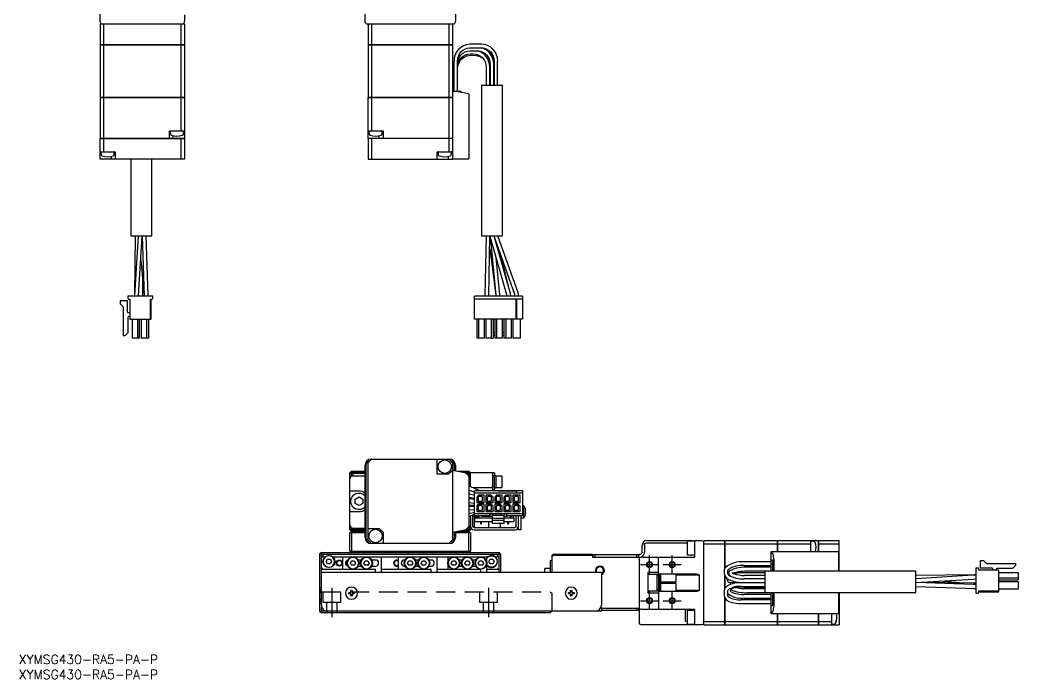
# Model space of a CAD drawing. Extents: x 0 to 722, y -8 to 440.
# Drawn here: x 0.4 to 331.9, y -8 to 210.8 of the extents above; entities that cross this region are included whole.
import ezdxf

# ---------------------------------------------------------------- set-up
doc = ezdxf.new("R2010")
doc.units = 0
doc.header["$LTSCALE"] = 0.5
doc.linetypes.add('CENTER', pattern=[50.8, 31.75, -6.35, 6.35, -6.35])
doc.linetypes.add('DASHED', pattern=[19.05, 12.7, -6.35])
for name, color, linetype in [('MSM_CENTER', 1, 'CENTER'), ('MSM_CONTINUOUS', 7, 'CONTINUOUS'), ('MSM_DASHED', 4, 'DASHED'), ('MSM_NARROW', 5, 'CONTINUOUS'), ('MSM_PART_NUMBER', 7, 'CONTINUOUS')]:
    doc.layers.add(name, color=color, linetype=linetype)
doc.styles.get("Standard").update_dxf_attribs({"font": 'txt.shx', "height": 1, "bigfont": 'bigfont.shx'})

msp = doc.modelspace()

# ---------------------------------------------------------------- linework, layer by layer
at = {"layer": 'MSM_CENTER'}
for p, q in [((206.5, 30), (212.5, 30)), ((209.5, 27), (209.5, 33)), ((214, 30), (220, 30)), ((217, 27), (217, 33)), ((104, 22.3), (104, 12.5)), ((156, 22.3), (156, 12.5)), ((209.5, 15), (209.5, 21)), ((217, 15), (217, 21)), ((206.5, 18), (212.5, 18)), ((214, 18), (220, 18))]:
    msp.add_line(p, q, dxfattribs=at)
at = {"layer": 'MSM_CONTINUOUS'}
for p, q in [((27, 210.57), (27, 230.07)), ((115, 210.57), (115, 224.57)), ((145, 224.57), (145, 210.57)), ((55, 212.57), (55, 210.57)), ((27, 209.57), (27, 202.58)), ((27, 209.57), (55, 209.57)), ((28.15, 209.57), (28.15, 202.58)), ((53.84, 209.57), (53.84, 202.58)), ((55, 209.57), (55, 202.58)), ((115.38, 209.57), (144.62, 209.57)), ((116, 209.57), (116, 202.58)), ((117.15, 209.57), (117.15, 202.58)), ((142.84, 209.57), (142.84, 202.58)), ((144, 209.57), (144, 202.58)), ((27, 202.58), (55, 202.58)), ((27, 202.57), (27, 185.08)), ((55, 202.57), (27, 202.57)), ((27.01, 202.57), (27.01, 202.58)), ((28.15, 202.57), (28.15, 185.08)), ((28.16, 202.57), (28.16, 202.58)), ((53.83, 202.57), (53.83, 202.58)), ((53.84, 202.57), (53.84, 185.08)), ((54.99, 202.57), (54.99, 202.58)), ((55, 202.57), (55, 185.08)), ((116, 202.58), (144, 202.58)), ((116, 202.57), (116, 185.08)), ((144, 202.57), (116, 202.57)), ((116.01, 202.57), (116.01, 202.58)), ((117.15, 202.57), (117.15, 185.08)), ((117.16, 202.57), (117.16, 202.58)), ((142.84, 202.57), (142.84, 202.58)), ((142.84, 202.57), (142.84, 185.08)), ((143.99, 202.57), (143.99, 202.58)), ((144, 202.57), (144, 164.57)), ((153.85, 202.77), (149.75, 202.77)), ((149.75, 201.57), (153.85, 201.57)), ((149.91, 200.57), (152.39, 200.57)), ((150.06, 199.57), (150.94, 199.57)), ((150.51, 199.1), (151.9, 198.97)), ((153.84, 201.56), (153.81, 201.57)), ((144.55, 197.17), (144.55, 187.17)), ((145.75, 187.17), (145.75, 197.17)), ((156.39, 196.88), (156.39, 196.91)), ((156.39, 196.91), (156.4, 196.88)), ((156.45, 196.17), (156.39, 196.88)), ((156.4, 196.88), (156.55, 195.67)), ((156.45, 189.17), (156.45, 196.17)), ((156.55, 196.17), (156.55, 189.17)), ((157.75, 189.17), (157.75, 196.17)), ((157.85, 197.17), (157.85, 189.17)), ((159.05, 189.17), (159.05, 197.17)), ((145.75, 194.69), (145.75, 194.93)), ((155.25, 195.17), (155.25, 189.17)), ((153.65, 189.17), (160.65, 189.17)), ((153.65, 189.17), (153.65, 139.17)), ((160.65, 139.17), (160.65, 189.17)), ((144, 187.17), (146.8, 187.17)), ((149.5, 186.31), (144.6, 187.17)), ((146.8, 187.17), (146.8, 186.78)), ((149.5, 186.31), (149.5, 164.67)), ((27, 185.08), (55, 185.08)), ((27, 185.07), (27, 171.47)), ((55, 185.07), (27, 185.07)), ((27.01, 185.07), (27.01, 185.08)), ((28.15, 185.07), (28.15, 171.47)), ((28.16, 185.07), (28.16, 185.08)), ((53.83, 185.07), (53.83, 185.08)), ((53.84, 185.07), (53.84, 173.97)), ((54.99, 185.07), (54.99, 185.08)), ((55, 185.07), (55, 171.47)), ((116, 185.08), (144, 185.08)), ((144, 185.07), (116, 185.07)), ((116, 171.47), (116, 185.07)), ((116.01, 185.07), (116.01, 185.08)), ((117.15, 185.07), (117.15, 173.97)), ((117.16, 185.07), (117.16, 185.08)), ((142.84, 185.07), (142.84, 185.08)), ((142.84, 185.07), (142.84, 171.47)), ((143.99, 185.07), (143.99, 185.08)), ((50, 171.47), (50, 173.97)), ((50, 173.97), (55, 173.97)), ((50.27, 173.75), (50.34, 172.98)), ((51.25, 171.47), (51.25, 172.4)), ((54.66, 172.98), (54.73, 173.75)), ((116, 173.97), (121, 173.97)), ((116.27, 173.75), (116.33, 172.98)), ((119.75, 171.47), (119.75, 172.4)), ((120.66, 172.98), (120.73, 173.75)), ((121, 173.97), (121, 171.47)), ((27, 171.47), (55, 171.47)), ((55, 171.46), (27, 171.46)), ((27, 164.57), (27, 171.46)), ((27.01, 171.47), (27.01, 171.46)), ((28.15, 171.46), (28.15, 167.07)), ((28.16, 171.47), (28.16, 171.46)), ((53.83, 171.47), (53.83, 171.46)), ((53.84, 171.46), (53.84, 164.57)), ((54.99, 171.47), (54.99, 171.46)), ((55, 171.46), (55, 164.57)), ((144, 171.47), (116, 171.47)), ((116, 171.46), (116, 164.57)), ((144, 171.46), (116, 171.46)), ((116.01, 171.47), (116.01, 171.46)), ((117.15, 171.46), (117.15, 164.57)), ((117.16, 171.47), (117.16, 171.46)), ((142.84, 171.47), (142.84, 171.46)), ((142.84, 171.46), (142.84, 167.07)), ((143.99, 171.47), (143.99, 171.46)), ((27, 167.07), (32, 167.07)), ((27.27, 166.86), (27.34, 166.09)), ((31.66, 166.09), (31.73, 166.86)), ((32, 167.07), (32, 164.57)), ((139, 164.57), (139, 167.07)), ((139, 167.07), (144, 167.07)), ((139.27, 166.86), (139.33, 166.09)), ((143.66, 166.09), (143.73, 166.86)), ((55, 164.57), (27, 164.57)), ((30.75, 164.57), (30.75, 165.51)), ((37.23, 164.57), (37.23, 139.17)), ((44.23, 139.17), (44.23, 164.57)), ((116, 164.57), (144, 164.57)), ((142.75, 164.57), (142.75, 165.51)), ((144, 164.67), (149.5, 164.67)), ((37.23, 139.17), (44.23, 139.17)), ((38.6, 139.17), (38.45, 119.5)), ((39.7, 139.17), (38.46, 119.37)), ((39.76, 119.29), (41, 139.15)), ((41, 139.17), (41.65, 119.24)), ((42.94, 119.29), (42.3, 139.17)), ((153.65, 139.17), (160.65, 139.17)), ((155.2, 139.17), (154.8, 119.28)), ((156.1, 119.25), (156.5, 139.17)), ((156.5, 139.08), (162.03, 119.66)), ((156.51, 139.05), (158.47, 119.45)), ((157.76, 139.17), (164.65, 119.77)), ((163.28, 120.02), (158.09, 138.23)), ((165.87, 120.2), (159.14, 139.17)), ((156.41, 134.87), (158.46, 119.41)), ((40.49, 131.02), (41.62, 119.45)), ((159.76, 119.58), (158.52, 131.99)), ((163.33, 119.93), (160.22, 132.24)), ((41.11, 124.69), (41.14, 119.84)), ((38.45, 119.5), (38.45, 119.17)), ((38.46, 119.37), (38.45, 119.17)), ((39.76, 119.17), (39.8, 119.95)), ((41.14, 119.84), (41.15, 119.17)), ((41.62, 119.45), (41.64, 119.17)), ((158.47, 119.45), (158.49, 119.17)), ((159.79, 119.17), (159.76, 119.58)), ((162.03, 119.66), (162.14, 119.17)), ((163.45, 119.17), (163.28, 120.02)), ((163.46, 119.17), (163.33, 119.93)), ((164.64, 119.77), (164.81, 119.17)), ((164.65, 119.77), (164.81, 119.17)), ((166.13, 119.17), (165.87, 120.2)), ((33.62, 117.62), (33.62, 116.62)), ((36.15, 117.62), (33.62, 117.62)), ((33.62, 116.62), (34.64, 115.6)), ((36.15, 113.77), (36.15, 117.62)), ((36.19, 119.17), (36.19, 118.45)), ((44.47, 119.17), (36.19, 119.17)), ((36.49, 118.15), (36.9, 118.15)), ((36.9, 118.15), (36.9, 111.52)), ((39.75, 119.17), (39.76, 119.29)), ((41.65, 119.24), (41.65, 119.17)), ((42.95, 119.17), (42.94, 119.29)), ((43.76, 111.52), (43.76, 118.15)), ((43.76, 118.15), (44.17, 118.15)), ((44.01, 111.52), (44.01, 118.15)), ((44.47, 118.45), (44.47, 119.17)), ((167.25, 119.17), (151.4, 119.17)), ((151.4, 111.52), (151.4, 119.17)), ((167.25, 118.15), (151.4, 118.15)), ((154.8, 119.28), (154.8, 119.17)), ((156.1, 119.17), (156.1, 119.32)), ((156.1, 119.17), (156.1, 119.25)), ((165.17, 111.52), (165.17, 118.15)), ((165.47, 111.52), (165.47, 118.15)), ((167.25, 119.17), (167.25, 111.52)), ((34.64, 115.6), (34.64, 106.06)), ((36.9, 113.62), (36.3, 113.62)), ((36.34, 107.06), (36.34, 112.19)), ((36.62, 112.47), (36.9, 112.47)), ((36.9, 111.52), (44.01, 111.52)), ((37.63, 111.52), (37.63, 105.17)), ((39.43, 111.52), (39.43, 105.17)), ((40.03, 111.52), (40.03, 105.17)), ((40.63, 111.52), (40.63, 105.17)), ((42.43, 111.52), (42.43, 105.17)), ((43.03, 111.52), (43.03, 105.17)), ((167.25, 111.52), (151.4, 111.52)), ((152.12, 111.52), (152.12, 105.17)), ((152.72, 111.52), (152.72, 105.17)), ((154.52, 111.52), (154.52, 105.17)), ((155.12, 111.52), (155.12, 105.17)), ((156.92, 111.52), (156.92, 105.17)), ((157.52, 111.52), (157.52, 105.17)), ((158.12, 111.52), (158.12, 105.17)), ((158.72, 111.52), (158.72, 105.17)), ((160.52, 111.52), (160.52, 105.17)), ((161.12, 111.52), (161.12, 105.17)), ((161.72, 111.52), (161.72, 105.17)), ((163.52, 111.52), (163.52, 105.17)), ((164.12, 111.52), (164.12, 105.17)), ((166.52, 111.52), (166.52, 105.17)), ((35.34, 106.06), (36.34, 107.06)), ((158.12, 107.06), (157.52, 107.06)), ((161.12, 107.06), (160.52, 107.06)), ((34.64, 106.06), (35.34, 106.06)), ((40.03, 105.17), (37.63, 105.17)), ((43.03, 105.17), (40.63, 105.17)), ((152.72, 105.17), (152.12, 105.17)), ((154.52, 105.17), (152.72, 105.17)), ((156.92, 105.17), (155.12, 105.17)), ((156.92, 105.17), (157.52, 105.17)), ((158.12, 106.06), (157.52, 106.06)), ((158.72, 105.17), (158.12, 105.17)), ((160.52, 105.17), (158.72, 105.17)), ((161.12, 106.06), (160.52, 106.06)), ((161.72, 105.17), (161.12, 105.17)), ((163.52, 105.17), (161.72, 105.17)), ((166.52, 105.17), (164.12, 105.17)), ((115, 39), (115, 63)), ((115.38, 39), (115.38, 63)), ((116, 38.15), (116, 63.85)), ((117, 65), (143, 65)), ((139, 60), (139, 65)), ((144, 63.85), (144, 38.15)), ((144.62, 63), (144.62, 61.19)), ((145, 63), (145, 61.12)), ((110, 60.5), (110.5, 61)), ((110.5, 60.5), (110, 60)), ((110, 41.5), (110, 60.5)), ((110.25, 60.75), (110.5, 60.5)), ((110.5, 61), (115, 61)), ((115, 60.5), (110.5, 60.5)), ((110.5, 59.5), (110.5, 60.3)), ((110.5, 60.3), (115, 60.3)), ((111, 60.3), (111, 59.5)), ((142.75, 60), (139, 60)), ((144, 61.3), (148.01, 60.59)), ((145.7, 61), (149.5, 61)), ((149.5, 60.5), (148.34, 60.5)), ((148.72, 60.3), (149.5, 60.3)), ((149, 60.06), (149, 60.3)), ((149.5, 61), (150, 60.5)), ((149.5, 60.5), (149.75, 60.75)), ((150, 60), (149.5, 60.5)), ((149.5, 60.3), (149.5, 59.5)), ((158, 60.5), (150, 60.5)), ((150, 55.89), (150, 60.5)), ((157.5, 55.5), (157.5, 60.5)), ((158, 60.5), (158, 59.5)), ((110, 59.5), (111, 59.5)), ((111, 59.5), (115, 59.5)), ((149.36, 59.5), (150, 59.5)), ((149.5, 58.82), (149.5, 43.18)), ((158, 59.5), (157.5, 59.5)), ((158, 54.47), (158, 59.5)), ((158.5, 59.5), (158, 59.5)), ((158.5, 59.5), (158.5, 55.5)), ((158.5, 59.5), (158.5, 55.5)), ((158.5, 59.4), (158.5, 55.6)), ((160.5, 59.4), (158.5, 59.4)), ((160.5, 55.6), (160.5, 59.4)), ((110, 54.5), (113, 54.5)), ((149.5, 56.1), (153.35, 54.47)), ((149.5, 54.73), (151.4, 54.12)), ((149.5, 53.48), (151.4, 53.11)), ((149.52, 54.79), (150.13, 54.53)), ((150, 54.57), (150, 54.59)), ((157.5, 55.5), (150.92, 55.5)), ((167.25, 54.47), (151.4, 54.47)), ((151.4, 46.19), (151.4, 54.47)), ((165.17, 53.76), (151.4, 53.76)), ((157.5, 56), (157, 55.5)), ((157.5, 54.47), (157.5, 55.5)), ((158, 55.5), (158.5, 55.5)), ((158.5, 55.6), (160.5, 55.6)), ((159.3, 54.47), (159.3, 54.5)), ((159.3, 54.5), (165.6, 54.5)), ((165.17, 53.76), (165.17, 53.86)), ((165.47, 53.86), (165.47, 53.76)), ((167.25, 53.76), (165.47, 53.76)), ((167.25, 54.47), (167.25, 46.19)), ((111.75, 51.72), (113, 52.44)), ((111.75, 50.28), (111.75, 51.72)), ((113, 49.56), (111.75, 50.28)), ((113, 52.44), (114.25, 51.72)), ((114.25, 50.28), (113, 49.56)), ((114.25, 51.72), (114.25, 50.28)), ((151.4, 51.89), (149.5, 52.26)), ((151.4, 51.6), (149.5, 51.88)), ((149.5, 50.66), (151.4, 50.39)), ((150, 52.16), (150, 51.8)), ((152.72, 53.03), (152.12, 52.43)), ((152.12, 52.43), (152.12, 50.63)), ((152.12, 50.63), (154.52, 50.63)), ((152.12, 49.43), (152.72, 50.03)), ((152.78, 52.58), (152.53, 52.33)), ((152.53, 52.33), (152.53, 51.08)), ((152.53, 51.08), (154, 51.08)), ((154.52, 53.03), (152.72, 53.03)), ((154.52, 50.03), (152.72, 50.03)), ((153.75, 52.58), (152.78, 52.58)), ((154, 52.33), (153.75, 52.58)), ((154, 51.08), (154, 52.33)), ((154.52, 50.63), (154.52, 53.03)), ((154.52, 47.63), (154.52, 50.03)), ((155.12, 53.03), (155.12, 50.63)), ((156.92, 53.03), (155.12, 53.03)), ((155.12, 50.63), (157.52, 50.63)), ((155.12, 50.03), (155.12, 47.63)), ((156.92, 50.03), (155.12, 50.03)), ((155.78, 52.58), (155.53, 52.33)), ((155.53, 52.33), (155.53, 51.08)), ((155.53, 51.08), (157, 51.08)), ((156.75, 52.58), (155.78, 52.58)), ((157, 52.33), (156.75, 52.58)), ((156.92, 53.03), (157.52, 52.43)), ((157.52, 49.43), (156.92, 50.03)), ((157, 51.08), (157, 52.33)), ((157.52, 50.63), (157.52, 52.43)), ((158.72, 53.03), (158.12, 52.43)), ((158.12, 52.43), (158.12, 50.63)), ((158.12, 50.63), (160.52, 50.63)), ((158.12, 50.03), (158.12, 47.63)), ((159.92, 50.03), (158.12, 50.03)), ((158.78, 52.58), (158.53, 52.33)), ((158.53, 52.33), (158.53, 51.08)), ((158.53, 51.08), (160, 51.08)), ((160.52, 53.03), (158.72, 53.03)), ((159.75, 52.58), (158.78, 52.58)), ((160, 52.33), (159.75, 52.58)), ((160.52, 49.43), (159.92, 50.03)), ((160, 51.08), (160, 52.33)), ((160.52, 50.63), (160.52, 53.03)), ((161.72, 53.03), (161.12, 52.43)), ((161.12, 52.43), (161.12, 50.63)), ((161.12, 50.63), (163.52, 50.63)), ((161.12, 50.03), (161.12, 47.63)), ((162.92, 50.03), (161.12, 50.03)), ((161.78, 52.58), (161.53, 52.33)), ((161.53, 52.33), (161.53, 51.08)), ((161.53, 51.08), (163, 51.08)), ((163.52, 53.03), (161.72, 53.03)), ((162.75, 52.58), (161.78, 52.58)), ((163, 52.33), (162.75, 52.58)), ((163.52, 49.43), (162.92, 50.03)), ((163, 51.08), (163, 52.33)), ((163.52, 50.63), (163.52, 53.03)), ((164.12, 53.03), (164.12, 50.63)), ((166.52, 53.03), (164.12, 53.03)), ((164.12, 50.63), (166.52, 50.63)), ((164.12, 50.03), (164.12, 47.63)), ((165.92, 50.03), (164.12, 50.03)), ((164.78, 52.58), (164.53, 52.33)), ((164.53, 52.33), (164.53, 51.08)), ((164.53, 51.08), (166, 51.08)), ((165.75, 52.58), (164.78, 52.58)), ((166, 52.33), (165.75, 52.58)), ((166.52, 49.43), (165.92, 50.03)), ((166, 51.08), (166, 52.33)), ((166.52, 50.63), (166.52, 53.03)), ((113, 47.5), (110, 47.5)), ((151.4, 49.63), (149.5, 49.59)), ((149.5, 49.27), (151.4, 49.43)), ((151.4, 48.22), (149.5, 48.06)), ((151.4, 47.25), (149.5, 46.83)), ((151.4, 46.7), (149.5, 45.9)), ((150, 49.6), (150, 49.31)), ((150.8, 42.7), (150.8, 46.45)), ((151.3, 46.5), (150.92, 46.5)), ((151.3, 46.5), (151.3, 42.5)), ((167.25, 46.9), (151.4, 46.9)), ((152.12, 49.43), (152.12, 47.63)), ((152.12, 47.63), (154.52, 47.63)), ((152.78, 49.58), (152.53, 49.33)), ((152.53, 49.33), (152.53, 48.08)), ((152.53, 48.08), (154, 48.08)), ((153.75, 49.58), (152.78, 49.58)), ((154, 49.33), (153.75, 49.58)), ((154, 48.08), (154, 49.33)), ((155.12, 47.63), (157.52, 47.63)), ((155.78, 49.58), (155.53, 49.33)), ((155.53, 49.33), (155.53, 48.08)), ((155.53, 48.08), (157, 48.08)), ((156.75, 49.58), (155.78, 49.58)), ((156.59, 46.19), (156.59, 46.9)), ((157, 49.33), (156.75, 49.58)), ((157, 48.08), (157, 49.33)), ((157.39, 43.62), (157.39, 46.65)), ((157.52, 47.63), (157.52, 49.43)), ((158.12, 47.63), (160.52, 47.63)), ((158.49, 46.34), (158.49, 46.9)), ((158.78, 49.58), (158.53, 49.33)), ((158.53, 49.33), (158.53, 48.08)), ((158.53, 48.08), (160, 48.08)), ((159.75, 49.58), (158.78, 49.58)), ((160, 49.33), (159.75, 49.58)), ((160, 48.08), (160, 49.33)), ((160.14, 46.34), (160.14, 46.9)), ((160.52, 47.63), (160.52, 49.43)), ((161.12, 47.63), (163.52, 47.63)), ((161.25, 43.62), (161.25, 46.65)), ((161.78, 49.58), (161.53, 49.33)), ((161.53, 49.33), (161.53, 48.08)), ((161.53, 48.08), (163, 48.08)), ((162.75, 49.58), (161.78, 49.58)), ((162.05, 46.19), (162.05, 46.9)), ((163, 49.33), (162.75, 49.58)), ((163, 48.08), (163, 49.33)), ((163.52, 47.63), (163.52, 49.43)), ((164.12, 47.63), (166.52, 47.63)), ((164.78, 49.58), (164.53, 49.33)), ((164.53, 49.33), (164.53, 48.08)), ((164.53, 48.08), (166, 48.08)), ((165.75, 49.58), (164.78, 49.58)), ((166, 49.33), (165.75, 49.58)), ((166, 48.08), (166, 49.33)), ((166.52, 47.63), (166.52, 49.43)), ((167.7, 49.5), (167.25, 49.5)), ((167.7, 45.5), (167.7, 49.5)), ((168.25, 48.43), (168.25, 48.45)), ((168.25, 47.7), (168.39, 47.7)), ((168.25, 47.3), (168.25, 47.7)), ((168.39, 47.3), (168.25, 47.3)), ((168.25, 46.55), (168.25, 46.57)), ((150, 46.11), (150, 41.5)), ((156.59, 46.19), (151.4, 46.19)), ((151.5, 44.3), (151.5, 45.5)), ((151.5, 45.5), (157.39, 45.5)), ((151.5, 44.3), (157.39, 44.3)), ((151.75, 45.5), (151.75, 46.19)), ((152.29, 45.5), (152.29, 46.05)), ((152.29, 46.05), (152.52, 46.05)), ((152.52, 45.5), (152.52, 46.19)), ((152.75, 46.19), (152.75, 45.5)), ((153.37, 44.3), (153.37, 43.5)), ((153.37, 43.5), (153.62, 43.5)), ((153.62, 44.3), (153.62, 43.5)), ((153.75, 46), (153.75, 46.19)), ((157.39, 46), (153.75, 46)), ((156, 44.3), (156, 42.3)), ((161.25, 46.34), (157.39, 46.34)), ((161.25, 45.34), (157.39, 45.34)), ((161.25, 44.64), (157.39, 44.64)), ((161.25, 43.62), (157.39, 43.62)), ((160, 42.3), (160, 43.62)), ((162.25, 46), (161.25, 46)), ((161.25, 45.5), (164.5, 45.5)), ((161.25, 44.3), (164.5, 44.3)), ((167.25, 46.19), (162.05, 46.19)), ((162.25, 46.19), (162.25, 46)), ((162.37, 44.3), (162.37, 43.5)), ((162.37, 43.5), (162.62, 43.5)), ((162.62, 44.3), (162.62, 43.5)), ((163.25, 46.19), (163.25, 45.5)), ((163.25, 46.05), (163.7, 46.05)), ((163.7, 45.5), (163.7, 46.05)), ((164.25, 46.19), (164.25, 45.5)), ((164.5, 44.3), (164.5, 45.5)), ((165.2, 42.7), (165.2, 46.19)), ((166, 41.5), (166, 46.19)), ((166.8, 46.19), (166.8, 41.5)), ((166.8, 45.5), (167.7, 45.5)), ((110, 42.5), (110.2, 42.5)), ((110, 42), (110.5, 41.5)), ((110.5, 41), (110, 41.5)), ((110, 40.5), (110.5, 41)), ((115, 40.5), (110, 40.5)), ((110, 34.5), (110, 40.5)), ((110.5, 41.5), (110.25, 41.25)), ((110.5, 41.7), (110.5, 42.23)), ((115, 41.7), (110.5, 41.7)), ((110.5, 41.5), (115, 41.5)), ((110.5, 40.5), (110.7, 41)), ((115, 41), (110.5, 41)), ((110.5, 40.5), (110.5, 34.5)), ((111, 42.1), (111, 41.7)), ((111, 42.1), (115, 42.1)), ((116, 42), (119.75, 42)), ((121, 40.75), (121, 37)), ((148.01, 41.41), (144, 40.7)), ((144.62, 40.81), (144.62, 39)), ((145, 40.88), (145, 39)), ((150, 40.5), (145, 40.5)), ((149.5, 41), (145.7, 41)), ((148.34, 41.5), (149.5, 41.5)), ((149.5, 41.7), (148.72, 41.7)), ((149, 41.7), (149, 41.94)), ((149.5, 40.5), (149.29, 41)), ((149.5, 42.23), (149.5, 41.7)), ((149.5, 41.5), (150, 42)), ((149.75, 41.25), (149.5, 41.5)), ((150, 41.5), (149.5, 41)), ((149.5, 41), (150, 40.5)), ((149.5, 34.5), (149.5, 40.5)), ((149.8, 42.5), (150, 42.5)), ((150, 40.5), (150, 34.5)), ((150.85, 42.5), (151.3, 42.5)), ((151.2, 42.3), (164.8, 42.3)), ((151.2, 41.5), (164.8, 41.5)), ((166.8, 41.5), (166, 41.5)), ((143, 37), (117, 37)), ((208.6, 38), (223.8, 38)), ((208.6, 37.2), (222, 37.2)), ((222, 37.75), (222, 33.25)), ((224.5, 37.75), (222, 37.75)), ((223.3, 37.75), (223.3, 38)), ((223.8, 38), (223.8, 37.75)), ((224.5, 38), (226.5, 38)), ((224.5, 32.5), (224.5, 38)), ((227.5, 38), (234.49, 38)), ((227.5, 10), (227.5, 38)), ((227.5, 36.85), (234.49, 36.85)), ((234.49, 28.71), (234.49, 38)), ((234.5, 37.99), (234.49, 37.99)), ((234.5, 36.85), (234.49, 36.85)), ((234.5, 38), (251.99, 38)), ((234.5, 38), (234.5, 28.73)), ((234.5, 36.85), (251.99, 36.85)), ((251.99, 34.3), (251.99, 38)), ((252, 37.99), (251.99, 37.99)), ((252, 36.85), (251.99, 36.85)), ((252, 38), (265.6, 38)), ((252, 38), (252, 34.3)), ((252, 36.85), (263.1, 36.85)), ((263.1, 34.3), (263.1, 38)), ((264.08, 37.66), (263.32, 37.73)), ((265.6, 34.3), (265.6, 38)), ((265.6, 37.99), (265.61, 37.99)), ((265.6, 36.85), (265.61, 36.85)), ((265.61, 38), (272.5, 38)), ((265.61, 38), (265.61, 34.3)), ((265.61, 36.85), (272.5, 36.85)), ((272.5, 27.77), (272.5, 38)), ((100, 33.5), (100.25, 33.75)), ((100, 22), (100, 33.5)), ((100.5, 34), (100.25, 33.75)), ((100.25, 33.75), (100.5, 33.5)), ((100.5, 34), (159.5, 34)), ((100.5, 16.5), (100.5, 33.5)), ((100.5, 33.5), (159.5, 33.5)), ((101, 33.5), (101, 32.5)), ((110, 34.5), (150, 34.5)), ((110, 34.5), (110.5, 34)), ((110.5, 34.5), (110.7, 34)), ((120, 34), (120.3, 34.3)), ((139.7, 34.3), (120.3, 34.3)), ((139.7, 34.3), (140, 34)), ((149.5, 34.5), (149.29, 34)), ((150, 34.5), (149.5, 34)), ((159, 32.5), (159, 33.5)), ((160, 33.5), (159.5, 34)), ((159.5, 33.5), (159.75, 33.75)), ((159.5, 27.5), (159.5, 33.5)), ((160, 33.5), (160, 27.5)), ((177, 33), (177.5, 33.5)), ((177.5, 33.5), (190.5, 33.5)), ((178.11, 33.5), (177.61, 33)), ((190.5, 33.5), (190.5, 32.5)), ((190.8, 32.5), (190.8, 33.3)), ((190.8, 33.3), (206.2, 33.3)), ((191.3, 33.3), (191.3, 32.5)), ((205.3, 32.5), (205.3, 33.3)), ((205.8, 33.3), (205.8, 32.5)), ((207, 34.1), (207, 36.4)), ((207.8, 36.4), (207.8, 34.1)), ((222, 33.25), (224.5, 33.25)), ((249.9, 34.3), (272.4, 34.3)), ((249.9, 27.77), (249.9, 34.3)), ((249.9, 34.19), (250.5, 33.59)), ((272.4, 27.77), (272.4, 34.3)), ((101.68, 32.5), (100.5, 32.5)), ((102.13, 31), (102.56, 31.75)), ((102.56, 30.25), (102.13, 31)), ((102.56, 31.75), (103.43, 31.75)), ((103.43, 30.25), (102.56, 30.25)), ((103.43, 31.75), (103.86, 31)), ((103.86, 31), (103.43, 30.25)), ((155.68, 32.5), (104.32, 32.5)), ((107.5, 32.5), (107.5, 28.5)), ((110.13, 30.5), (110.56, 31.25)), ((110.56, 29.75), (110.13, 30.5)), ((110.56, 31.25), (111.43, 31.25)), ((111.43, 31.25), (111.86, 30.5)), ((111.86, 30.5), (111.43, 29.75)), ((113.77, 31.5), (112.73, 31.5)), ((114.63, 30.5), (115.06, 31.25)), ((115.06, 29.75), (114.63, 30.5)), ((115.06, 31.25), (115.93, 31.25)), ((115.93, 31.25), (116.36, 30.5)), ((116.36, 30.5), (115.93, 29.75)), ((118.5, 31.5), (117.23, 31.5)), ((120.5, 27.5), (120.5, 32.5)), ((126, 32.5), (126, 28.5)), ((128.27, 31.5), (128, 31.5)), ((129.13, 30.5), (129.56, 31.25)), ((129.56, 29.75), (129.13, 30.5)), ((129.56, 31.25), (130.43, 31.25)), ((130.43, 31.25), (130.86, 30.5)), ((130.86, 30.5), (130.43, 29.75)), ((132.77, 31.5), (131.73, 31.5)), ((133.63, 30.5), (134.06, 31.25)), ((134.06, 29.75), (133.63, 30.5)), ((134.06, 31.25), (134.93, 31.25)), ((134.93, 31.25), (135.36, 30.5)), ((135.36, 30.5), (134.93, 29.75)), ((137, 31.5), (136.23, 31.5)), ((139, 27.5), (139, 32.5)), ((142.5, 32.5), (142.5, 28.5)), ((143.63, 30.5), (144.06, 31.25)), ((144.06, 29.75), (143.63, 30.5)), ((144.06, 31.25), (144.93, 31.25)), ((144.93, 31.25), (145.36, 30.5)), ((145.36, 30.5), (144.93, 29.75)), ((147.27, 31.5), (146.23, 31.5)), ((148.13, 30.5), (148.56, 31.25)), ((148.56, 29.75), (148.13, 30.5)), ((148.56, 31.25), (149.43, 31.25)), ((149.43, 31.25), (149.86, 30.5)), ((149.86, 30.5), (149.43, 29.75)), ((151.77, 31.5), (150.73, 31.5)), ((152.63, 30.5), (153.06, 31.25)), ((153.06, 29.75), (152.63, 30.5)), ((153.06, 31.25), (153.93, 31.25)), ((153.93, 31.25), (154.36, 30.5)), ((154.36, 30.5), (153.93, 29.75)), ((155.5, 27.5), (155.5, 32.5)), ((156.13, 31), (156.56, 31.75)), ((156.56, 30.25), (156.13, 31)), ((156.56, 31.75), (157.43, 31.75)), ((157.43, 30.25), (156.56, 30.25)), ((157.43, 31.75), (157.86, 31)), ((157.86, 31), (157.43, 30.25)), ((159.5, 32.5), (158.32, 32.5)), ((176.5, 31.25), (176.5, 27.5)), ((177, 31.25), (176.5, 31.25)), ((177, 33), (177, 27.5)), ((177.61, 33), (177, 32.69)), ((190.5, 33), (177.61, 33)), ((190.5, 32.5), (206.2, 32.5)), ((206, 32.5), (206, 15.5)), ((207, 32.5), (224.5, 32.5)), ((212.5, 26.87), (212.5, 32.5)), ((249.9, 30.9), (240.9, 30.9)), ((249.9, 31.6), (250.29, 31.6)), ((250.29, 31.6), (250.29, 27.77)), ((250.76, 31.82), (250.76, 27.77)), ((319.45, 28.85), (319.45, 31.38)), ((319.45, 31.38), (320.45, 31.38)), ((320.45, 31.38), (321.47, 30.36)), ((321.47, 30.36), (331.01, 30.36)), ((331.01, 30.36), (331.01, 29.66)), ((101, 28.5), (100.5, 29)), ((100.5, 28.5), (118.5, 28.5)), ((100.5, 27.5), (193.5, 27.5)), ((111.43, 29.75), (110.56, 29.75)), ((112.73, 29.5), (113.77, 29.5)), ((115.93, 29.75), (115.06, 29.75)), ((117.23, 29.5), (118.5, 29.5)), ((118.5, 27.5), (118.5, 28.5)), ((120.5, 28.5), (137, 28.5)), ((128, 29.5), (128.27, 29.5)), ((130.43, 29.75), (129.56, 29.75)), ((131.73, 29.5), (132.77, 29.5)), ((134.93, 29.75), (134.06, 29.75)), ((136.23, 29.5), (137, 29.5)), ((137, 27.5), (137, 28.5)), ((139, 28.5), (153.5, 28.5)), ((144.93, 29.75), (144.06, 29.75)), ((146.23, 29.5), (147.27, 29.5)), ((149.43, 29.75), (148.56, 29.75)), ((150.73, 29.5), (151.77, 29.5)), ((153.93, 29.75), (153.06, 29.75)), ((153.5, 27.5), (153.5, 28.5)), ((155.5, 28.5), (159.5, 28.5)), ((159.5, 29), (159, 28.5)), ((174.7, 27.5), (174.7, 28.75)), ((176.5, 28.75), (174.7, 28.75)), ((193.5, 27.5), (193.5, 16.5)), ((209, 27.5), (212.5, 27.5)), ((209, 20.5), (209, 27.5)), ((212, 26.75), (209, 26.75)), ((212, 21.25), (212, 26.75)), ((212.5, 26.87), (212.59, 26.87)), ((212.51, 26.85), (212.59, 26.87)), ((212.6, 21.12), (212.6, 26.88)), ((212.8, 26.9), (225.2, 26.9)), ((213.1, 26.9), (213.1, 24.25)), ((218.3, 24.25), (218.3, 26.9)), ((234.3, 27.95), (234.3, 27)), ((235.5, 26.98), (235.5, 27.95)), ((235.82, 26.96), (235.83, 26.92)), ((235.83, 26.92), (235.91, 26.72)), ((237.02, 27.17), (236.96, 27.33)), ((240.9, 29.7), (249.9, 29.7)), ((247.9, 27.3), (242.36, 27.3)), ((249.9, 29.1), (242.38, 29.1)), ((242.38, 27.9), (249.9, 27.9)), ((247.9, 20.77), (247.9, 27.77)), ((297.9, 27.77), (247.9, 27.77)), ((297.9, 20.77), (297.9, 27.77)), ((317.57, 26.55), (297.9, 26.4)), ((317.9, 26.54), (317.04, 26.5)), ((317.9, 26.55), (317.29, 26.55)), ((317.9, 26.55), (317.57, 26.55)), ((318.62, 28.81), (317.9, 28.81)), ((317.9, 28.81), (317.9, 20.53)), ((318.92, 28.1), (318.92, 28.51)), ((325.55, 28.1), (318.92, 28.1)), ((323.3, 28.85), (319.45, 28.85)), ((323.45, 28.7), (323.45, 28.1)), ((324.6, 28.1), (324.6, 28.38)), ((330.01, 28.66), (324.88, 28.66)), ((325.55, 20.99), (325.55, 28.1)), ((325.55, 27.37), (331.9, 27.37)), ((331.01, 29.66), (330.01, 28.66)), ((331.9, 27.37), (331.9, 24.97)), ((212.8, 26.5), (212.6, 26.3)), ((212.8, 26.5), (212.8, 21.5)), ((213.1, 26.5), (212.8, 26.5)), ((213.1, 24.25), (218.3, 24.25)), ((213.1, 23.75), (213.1, 21.1)), ((218.3, 23.75), (213.1, 23.75)), ((225.89, 26.5), (218.3, 26.5)), ((218.3, 21.1), (218.3, 23.75)), ((226, 26.1), (226, 21.9)), ((234.49, 22.1), (234.49, 26.35)), ((234.5, 26.32), (234.5, 22.12)), ((235.33, 24.99), (235.3, 24.79)), ((235.46, 25.17), (235.33, 24.99)), ((236.3, 24.13), (236.3, 24.08)), ((236.3, 24.08), (236.3, 23.67)), ((236.3, 23.67), (236.3, 23.64)), ((236.3, 23.64), (236.35, 23.41)), ((247.9, 23.95), (239.9, 23.95)), ((247.9, 25.25), (240.9, 25.25)), ((240.9, 24.05), (247.9, 24.05)), ((242.48, 26.35), (242.44, 26.35)), ((247.9, 26.35), (242.45, 26.35)), ((317.04, 26.5), (297.9, 25.3)), ((317.1, 23.38), (297.9, 24)), ((297.91, 24), (317.12, 25.2)), ((317.23, 23.86), (297.92, 24)), ((312.38, 23.89), (306.05, 24.51)), ((317.9, 23.36), (317.1, 23.38)), ((317.12, 25.2), (317.9, 25.24)), ((317.9, 23.85), (317.23, 23.86)), ((325.55, 25.57), (331.9, 25.57)), ((325.55, 24.97), (331.9, 24.97)), ((325.55, 24.37), (331.9, 24.37)), ((331.9, 24.37), (331.9, 21.97)), ((100.5, 21.5), (100, 22)), ((100, 21.7), (100.1, 21.8)), ((100, 14.5), (100, 21.7)), ((100, 21.2), (100.5, 21.2)), ((100, 21), (100.5, 20.5)), ((100, 21), (100.5, 21)), ((100.1, 21.7), (100.1, 21.9)), ((100.5, 22), (100.25, 21.75)), ((100.4, 21.4), (100.5, 21.4)), ((109.57, 20.7), (110.3, 20.7)), ((110.3, 20.3), (109.57, 20.3)), ((110.3, 20.7), (110.3, 21.43)), ((110.3, 19.57), (110.3, 20.3)), ((110.7, 21.43), (110.7, 20.7)), ((110.7, 20.7), (111.43, 20.7)), ((110.7, 20.3), (110.7, 19.57)), ((111.43, 20.3), (110.7, 20.3)), ((182.57, 20.7), (183.3, 20.7)), ((183.3, 20.3), (182.57, 20.3)), ((183.3, 20.7), (183.3, 21.43)), ((183.3, 19.57), (183.3, 20.3)), ((183.7, 21.43), (183.7, 20.7)), ((183.7, 20.7), (184.43, 20.7)), ((183.7, 20.3), (183.7, 19.57)), ((184.43, 20.3), (183.7, 20.3)), ((209, 21.25), (212, 21.25)), ((212.5, 20.5), (209, 20.5)), ((212.59, 21.13), (212.5, 21.16)), ((212.5, 21.13), (212.5, 15.1)), ((212.5, 21.13), (212.59, 21.13)), ((212.6, 21.7), (212.8, 21.5)), ((212.8, 21.5), (213.1, 21.5)), ((225.2, 21.1), (212.8, 21.1)), ((218.3, 21.5), (225.89, 21.5)), ((234.3, 21.4), (234.3, 19.65)), ((235.5, 19.65), (235.5, 21.4)), ((236.5, 21.06), (236.5, 21.79)), ((238.84, 22.57), (240.9, 22.5)), ((239.9, 22.75), (247.9, 22.75)), ((240.9, 22.5), (247.9, 22.5)), ((249.9, 20.1), (240.9, 20.1)), ((247.9, 21.9), (241.9, 21.9)), ((241.9, 20.7), (249.9, 20.7)), ((247.9, 20.77), (297.9, 20.77)), ((249.9, 13.7), (249.9, 20.77)), ((250.29, 20.77), (250.29, 16.4)), ((250.76, 20.77), (250.76, 16.18)), ((272.4, 13.7), (272.4, 20.77)), ((272.5, 20.77), (272.5, 10)), ((297.9, 22.7), (317.78, 22.06)), ((317.06, 22.08), (317.9, 22.06)), ((317.78, 22.06), (317.9, 22.05)), ((317.9, 20.53), (318.62, 20.53)), ((318.92, 21.24), (325.55, 21.24)), ((318.92, 20.83), (318.92, 21.24)), ((318.92, 20.99), (325.55, 20.99)), ((325.55, 21.97), (331.9, 21.97)), ((100.2, 17.3), (100.2, 18.5)), ((100.2, 18.5), (100.5, 18.5)), ((100.2, 17.3), (100.5, 17.3)), ((234.49, 10), (234.49, 19.05)), ((234.5, 19.03), (234.5, 10)), ((249.9, 18.3), (239.9, 18.3)), ((239.9, 17.1), (249.9, 17.1)), ((240.9, 18.9), (249.9, 18.9)), ((100.25, 14.25), (100, 14.5)), ((100.5, 14.5), (100.25, 14.25)), ((100.25, 14.25), (100.5, 14)), ((100.5, 14.5), (100.5, 15.7)), ((193.5, 14.5), (100.5, 14.5)), ((176.5, 14), (100.5, 14)), ((176.75, 14.25), (176.5, 14.5)), ((176.5, 14), (177, 14.5)), ((193.5, 15.7), (193.5, 14.5)), ((193.5, 15.5), (206, 15.5)), ((205.8, 14.7), (193.5, 14.7)), ((205.3, 14.7), (205.3, 15.5)), ((205.8, 15.5), (205.8, 14.7)), ((206, 15.48), (206, 10.38)), ((224.5, 15.1), (207, 15.1)), ((221.5, 11.05), (221.5, 15.1)), ((222, 14.75), (222, 10.25)), ((224.5, 14.75), (222, 14.75)), ((224.5, 10), (224.5, 15.1)), ((249.9, 16.4), (250.29, 16.4)), ((250.5, 14.41), (249.9, 13.81)), ((272.4, 13.7), (249.9, 13.7)), ((251.99, 10), (251.99, 13.7)), ((252, 13.7), (252, 10)), ((265.6, 10), (265.6, 13.7)), ((265.61, 13.7), (265.61, 10)), ((270, 10), (270, 13.7)), ((272.4, 13.75), (272.5, 13.75)), ((226.5, 10), (207, 10)), ((222, 11.05), (221.5, 11.05)), ((222, 10.25), (224.5, 10.25)), ((227.5, 11.15), (234.49, 11.15)), ((227.5, 10), (234.49, 10)), ((234.5, 11.16), (234.49, 11.16)), ((234.5, 10.01), (234.49, 10.01)), ((234.5, 11.15), (251.99, 11.15)), ((234.5, 10), (251.99, 10)), ((252, 11.16), (251.99, 11.16)), ((252, 10.01), (251.99, 10.01)), ((252, 11.15), (265.6, 11.15)), ((252, 10), (265.6, 10)), ((265.6, 11.16), (265.61, 11.16)), ((265.6, 10.01), (265.61, 10.01)), ((265.61, 11.15), (270, 11.15)), ((265.61, 10), (272.5, 10)), ((270.21, 10.27), (270.97, 10.34))]:
    msp.add_line(p, q, dxfattribs=at)
for centre, radius in [((141.5, 62.5), 2.23), ((118.5, 39.5), 2.23), ((103, 31), 2), ((106.5, 30.5), 0.8), ((111, 30.5), 2), ((115.5, 30.5), 2), ((130, 30.5), 2), ((134.5, 30.5), 2), ((144.5, 30.5), 2), ((149, 30.5), 2), ((153.5, 30.5), 2), ((209.5, 30), 0.783), ((217, 30), 0.783), ((209.5, 18), 0.783), ((217, 18), 0.783)]:
    msp.add_circle(centre, radius, dxfattribs=at)
at = {"layer": 'MSM_CONTINUOUS', "extrusion": (0, 0, -1)}
for centre, radius in [((-103, 31), 1.9), ((-111, 30.5), 1.9), ((-115.5, 30.5), 1.9), ((-130, 30.5), 1.9), ((-134.5, 30.5), 1.9), ((-144.5, 30.5), 1.9), ((-149, 30.5), 1.9), ((-153.5, 30.5), 1.9), ((-110.5, 20.5), 2), ((-183.5, 20.5), 2)]:
    msp.add_circle(centre, radius, dxfattribs=at)
for centre, radius, start, end in [((-28.5, 210.57), 1.5, 318.1897, 0), ((-53.5, 210.57), 1.5, 180, 221.8103), ((-116.5, 210.57), 1.5, 318.1897, 0), ((-143.5, 210.57), 1.5, 180, 221.8103), ((-149.96, 197.36), 4.22, 357.4296, 87.1458), ((-150.03, 196.29), 4.29, 358.4433, 88.358), ((-150.1, 195.21), 4.36, 359.4143, 89.4108), ((-150.14, 194.72), 4.39, 359.8692, 94.9179), ((-150.89, 195.21), 4.36, 90.6063, 180.5686), ((-151.51, 194.62), 4.37, 95.0458, 127.0419), ((-152.26, 196.28), 4.29, 91.6879, 181.5108), ((-153.63, 197.35), 4.22, 92.931, 182.4936), ((-152.4, 196.28), 5.45, 113.9954, 178.8909), ((-36.3, 113.77), 0.15, 270, 0), ((-36.62, 112.19), 0.28, 0, 90), ((-117, 63), 1.62, 0, 80.2833), ((-130, 51), 19, 42.5364, 47.4636), ((-130, 51), 19, 132.5364, 137.4626), ((-143, 63), 1.62, 99.7264, 180), ((-129.95, 74.05), 19, 222.3336, 227.6664), ((-147.7, 58.82), 1.8, 100, 180), ((-113, 51), 2.75, 223.3418, 136.6582), ((-113, 51), 3.5, 90, 124.8499), ((-165.32, 53.86), 0.15, 0, 180), ((-147, 51), 2.75, 155.38, 161.7789), ((-113, 51), 3.5, 235.1501, 270), ((-157.14, 46.65), 0.25, 90, 180), ((-161.5, 46.65), 0.25, 0, 90), ((-147.7, 43.18), 1.8, 180, 260), ((-106.95, 27.95), 19, 132.3336, 137.6664), ((-151.2, 42.7), 0.4, 270, 0), ((-164.8, 42.7), 0.4, 180, 270), ((-117, 39), 1.62, 279.7266, 0), ((-130, 51), 19, 312.5374, 317.4636), ((-130, 51), 19, 222.5374, 227.4626), ((-143, 39), 1.62, 180, 260.2637), ((-208.6, 36.4), 0.8, 0, 90), ((-226.5, 36.5), 1.5, 90, 131.8103), ((-206.2, 34.1), 0.8, 180, 270), ((-157, 31), 1.9, 37.8636, 322.1364), ((-212.8, 26.1), 0.8, 74.8734, 90), ((-225.2, 26.1), 0.8, 90, 180), ((-241.61, 14.14), 13.78, 70.6907, 93.2092), ((-240.43, 10.56), 13.5, 84.8625, 92.0051), ((-241.69, 51.62), 25.29, 268.3223, 271.4809), ((-110.5, 20.5), 0.95, 347.8468, 12.1532), ((-110.5, 20.5), 0.95, 77.8468, 102.1532), ((-110.5, 20.5), 0.95, 167.8468, 192.1532), ((-183.5, 20.5), 0.95, 347.8468, 12.1532), ((-183.5, 20.5), 0.95, 77.8468, 102.1532), ((-183.5, 20.5), 0.95, 167.8468, 192.1532), ((-212.8, 21.9), 0.8, 270, 285.1266), ((-225.2, 21.9), 0.8, 180, 270), ((-241.47, 37.69), 15.8, 268.4424, 283.4128), ((-110.5, 20.5), 0.95, 257.8468, 282.1532), ((-183.5, 20.5), 0.95, 257.8468, 282.1532), ((-207, 16.6), 1.5, 270, 311.8103), ((-207, 11.5), 1.5, 270, 311.8103), ((-226.5, 11.5), 1.5, 228.1897, 270)]:
    msp.add_arc(centre, radius, start, end, dxfattribs=at)
at = {"layer": 'MSM_CONTINUOUS'}
for centre, radius, start, end in [((149.96, 197.36), 5.41, 92.1863, 182.0343), ((153.65, 197.37), 5.41, 357.9067, 87.8727), ((150.86, 195.2), 5.59, 359.7079, 74.0346), ((152.18, 196.25), 5.57, 359.2277, 72.6191), ((50.47, 173.77), 0.2, 90, 185), ((50.83, 173.03), 0.5, 185, 252.3708), ((52.5, 178.27), 6, 252.3708, 287.6292), ((54.17, 173.03), 0.5, 287.6292, 355), ((54.53, 173.77), 0.2, 355, 90), ((116.47, 173.77), 0.2, 90, 185), ((116.83, 173.03), 0.5, 185, 252.3708), ((118.5, 178.27), 6, 252.3708, 287.6292), ((120.16, 173.03), 0.5, 287.6292, 355), ((120.53, 173.77), 0.2, 355, 90), ((27.47, 166.88), 0.2, 108.1949, 185), ((27.83, 166.14), 0.5, 185, 252.3708), ((31.17, 166.14), 0.5, 287.6292, 355), ((31.53, 166.88), 0.2, 355, 71.8051), ((139.47, 166.88), 0.2, 108.1949, 185), ((139.83, 166.14), 0.5, 185, 252.3708), ((143.16, 166.14), 0.5, 287.6292, 355), ((143.53, 166.88), 0.2, 355, 71.8051), ((29.5, 171.38), 6, 252.3708, 287.6292), ((141.5, 171.38), 6, 252.3708, 287.6292), ((36.49, 118.45), 0.3, 180, 270), ((44.17, 118.45), 0.3, 270, 360), ((117, 63), 2, 90, 180), ((143, 63), 2, 0, 90), ((111, 58.5), 1, 90, 180), ((149, 58.5), 1, 0, 66.553), ((165.6, 53.3), 1.2, 76.808, 90), ((165.2, 47.5), 3.2, 17.27, 38.6822), ((165.2, 47.5), 3.2, 321.3178, 342.73), ((165.2, 47.5), 3.19, 3.5904, 16.9053), ((165.2, 47.5), 3.19, 343.0947, 356.4096), ((111, 43.1), 1, 180, 270), ((149, 43.1), 1, 278.5151, 0), ((151.2, 42.7), 1.2, 180, 270), ((164.8, 42.7), 1.2, 270, 0), ((117, 39), 2, 180, 270), ((143, 39), 2, 270, 0), ((208.6, 36.4), 1.6, 90, 180), ((263.3, 37.53), 0.2, 85, 180), ((264.04, 37.17), 0.5, 17.6292, 85), ((258.8, 35.5), 6, 348.463, 17.6292), ((206.2, 34.1), 1.6, 270, 0), ((246.26, 32.06), 4.51, 356.9565, 19.8759), ((109.5, 30.5), 1, 104.4775, 255.5225), ((118.5, 30.5), 1, 270, 90), ((125.5, 30.5), 0.8, 51.3178, 308.6822), ((128, 30.5), 1, 90, 270), ((137, 30.5), 1, 270, 90), ((157, 31), 2, 221.4096, 138.5903), ((207, 31), 1.5, 90, 131.8103), ((240.14, 22.19), 8.74, 85.0197, 128.3235), ((193, 28), 1.23, 293.9958, 203.9958), ((212.8, 26.1), 0.801, 111.0842, 179.9342), ((236.02, 27.92), 1.72, 139.0024, 178.8954), ((237.01, 27.44), 2.75, 189.2724, 261.0568), ((236.12, 27.88), 0.622, 138.9031, 173.0608), ((236.36, 27.19), 0.889, 193.8661, 231.118), ((240.15, 22.01), 7.72, 84.4381, 125.6687), ((236.76, 27.21), 0.978, 128.7039, 194.8652), ((237.03, 27.17), 1.21, 201.8456, 229.7784), ((241.46, 16.4), 12.73, 85.8454, 114.6186), ((237.55, 27.83), 0.846, 231.4689, 266.9127), ((241.62, 0.44), 26.87, 88.4238, 98.8516), ((241.71, 40.1), 13.77, 252.1759, 267.1972), ((318.62, 28.51), 0.3, 0, 90), ((323.3, 28.7), 0.15, 0, 90), ((324.88, 28.38), 0.28, 90, 180), ((239.05, 17.57), 6.43, 82.4193, 135.037), ((235.92, 24.77), 0.622, 178.1145, 264.9417), ((240.32, 33.88), 8.65, 238.5524, 273.8561), ((239.62, 94.03), 69.98, 266.9256, 270.5083), ((240.7, 36.98), 12.93, 251.4264, 270.8555), ((241.71, 40.1), 13.77, 272.9984, 272.9996), ((100.4, 21.7), 0.3, 180, 270), ((110.5, 20.5), 0.435, 152.6335, 207.3665), ((110.5, 20.5), 0.435, 62.6335, 117.3665), ((110.5, 20.5), 0.435, 242.6335, 297.3665), ((110.5, 20.5), 0.435, 332.6335, 27.3665), ((183.5, 20.5), 0.435, 152.6335, 207.3665), ((183.5, 20.5), 0.435, 62.6335, 117.3665), ((183.5, 20.5), 0.435, 242.6335, 297.3665), ((183.5, 20.5), 0.435, 332.6335, 27.3665), ((212.8, 21.9), 0.802, 180.0987, 248.3566), ((235.75, 21.38), 1.45, 149.5973, 179.5942), ((235.97, 21.32), 0.476, 123.7324, 171.3862), ((239.96, 26.1), 7.25, 231.9863, 263.6299), ((239.42, 15.64), 7.13, 86.1621, 121.44), ((237.04, 21.38), 0.679, 120.1743, 142.5013), ((236.73, 21.85), 0.266, 210.6087, 235.589), ((237.42, 21.89), 1.25, 222.2163, 230.9064), ((241.06, 31.63), 10.96, 245.8666, 274.385), ((240.37, 28.8), 8.72, 244.6207, 273.4586), ((241.6, 8.7), 14.15, 96.6571, 110.3054), ((318.62, 20.83), 0.3, 270, 0), ((236.85, 20.13), 2.6, 190.5511, 265.471), ((236, 19.76), 0.517, 191.8582, 224.7596), ((239.39, 25.14), 6.86, 236.8577, 274.2662), ((239.78, 28.49), 11.39, 254.0263, 270.5737), ((240.03, 27.31), 8.45, 264.0847, 275.9153), ((102.5, 16.5), 2, 180, 270), ((191.5, 16.5), 2, 270, 0), ((246.13, 15.96), 4.64, 340.4546, 2.713), ((265.69, 12.5), 6, 342.3708, 11.537), ((270.19, 10.47), 0.2, 198.1949, 275), ((270.93, 10.83), 0.5, 275, 342.3708)]:
    msp.add_arc(centre, radius, start, end, dxfattribs=at)
at = {"layer": 'MSM_DASHED'}
for p, q in [((100.5, 21), (176.5, 21)), ((101, 21), (101, 17.5)), ((107, 17.5), (107, 21)), ((153, 21), (153, 17.5)), ((159, 17.5), (159, 21)), ((176.5, 21), (177, 20.5)), ((177, 20.5), (177, 14.5)), ((101, 17.5), (107, 17.5)), ((102.25, 17.5), (102.25, 14)), ((105.75, 14), (105.75, 17.5)), ((153, 17.5), (159, 17.5)), ((154.25, 17.5), (154.25, 14)), ((157.75, 14), (157.75, 17.5))]:
    msp.add_line(p, q, dxfattribs=at)
at = {"layer": 'MSM_NARROW'}
for centre in [(106.5, 30.5), (209.5, 30), (217, 30), (209.5, 18), (217, 18)]:
    msp.add_circle(centre, 1, dxfattribs=at)
for centre, radius, start, end in [((125.5, 30.5), 1, 60, 300), ((193, 28), 1.5, 289.4712, 199.4712)]:
    msp.add_arc(centre, radius, start, end, dxfattribs=at)

# ---------------------------------------------------------------- texts
at = {"layer": 'MSM_PART_NUMBER'}
for p in [(0, -3), (0, -8)]:
    msp.add_text('XYMSG430-RA5-PA-P', height=3, dxfattribs=at).set_placement(p)

doc.saveas('drawing.dxf')
